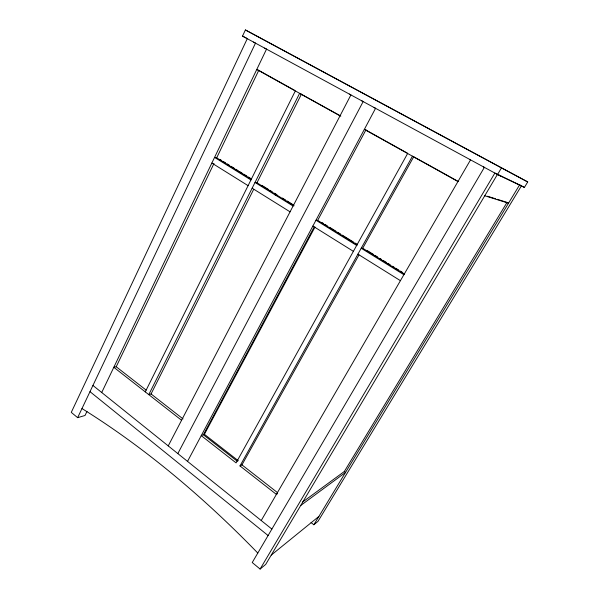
<?xml version="1.0" encoding="UTF-8"?>
<svg xmlns="http://www.w3.org/2000/svg" width="599" height="599" viewBox="0 0 599 599"><rect width="100%" height="100%" fill="white"/><g stroke="black" fill="none" stroke-linecap="round" stroke-linejoin="round"><path stroke-width="0.9" d="M498.39 174.975L242.513 36.105L245.403 29.95L527.726 181.939L524.41 187.405L497.514 174.564L501.475 167.892L527.726 181.939M247.29 38.65L71.274 412.382L77.645 417.668L85.036 415.474L86.975 411.416M77.645 417.668L255.496 43.106L253.482 42.065M101.718 392.502L266.548 49.103L264.586 48.092M181.572 420.266L113.817 367.292L116.213 366.753L213.985 163.46M250.944 179.94L214.569 157.395L216.688 157.837L258.753 70.368L256.776 69.469L340.022 115.839M145.272 391.888L295.322 90.936M340.846 116.086L299.62 93.339L148.777 394.629L151.068 393.955L253.699 189.306M293.076 206.041L255.002 182.455L256.971 182.777L301.432 94.133M168.237 445.896L350.917 94.912L349.307 94.088M177.828 453.593L363.166 101.56L361.616 100.774M187.532 461.38L375.573 108.299L374.083 107.543M314.146 226.991L203.353 434.754L237.354 461.29M356.652 245.433L315.965 220.222L317.68 220.365L365.862 130.013L385.187 140.78M407.627 153.494L236.096 462.885L201.242 435.638L204.401 434.312L315.007 227.043M277.614 493.591L276.394 494.392L239.982 465.925L412.464 156.189L432.448 167.091M239.982 465.925L241.951 464.876L358.988 254.934M403.891 274.701L361.197 248.248L362.717 248.248L413.759 156.691M261.224 520.531L470.537 159.858L469.511 159.356M483.415 166.904L484.374 167.368L252.231 562.528L260.101 569.05L494.871 173.066L518.771 184.514M302.36 502.232L344.328 471.503L507.039 202.38L508.521 203.196L484.756 195.768M313.854 524.754L519.588 184.911L521.452 185.802L318.017 521.325L313.854 524.754L311.061 522.568M260.101 569.05L265.686 564.445L497.499 174.324L500.966 176.203M271.242 555.101L318.893 516.428M300.72 505.481L345.541 472.409L344.328 471.503M274.881 194.765L276.768 195.034M487.496 196.217L495.493 198.741M497.267 199.302L507.039 202.38M366.618 130.327L364.342 129.384L457.958 181.534M242.513 36.105L247.372 38.621M245.403 29.95L501.475 167.892M519.588 184.911L524.41 187.405M258.753 70.368L294.693 90.382M385.996 141.222L407.357 153.127M433.152 167.488L436.671 169.45M437.375 169.839L458.228 181.452M220.103 159.514L221.675 160.487M223.247 161.46L225.606 162.921M227.178 163.894L229.537 165.354M231.109 166.327L234.254 168.274M235.826 169.247L238.185 170.708M239.757 171.681L242.116 173.141M243.688 174.114L246.833 176.061M248.405 177.034L250.771 178.495M261.89 185.376L268.195 189.277M269.775 190.257L272.141 191.717M274.507 193.185L276.865 194.645M282.384 198.059L285.543 200.014M287.116 200.987L293.42 204.895M321.708 222.394L323.288 223.375M324.875 224.355L327.256 225.83M329.63 227.298L335.972 231.229M337.559 232.21L340.726 234.172M342.314 235.152L353.41 242.018M354.997 242.999L357.371 244.467M367.397 250.674L373.679 254.56M375.251 255.533L377.61 256.993M379.961 258.454L381.533 259.419M383.105 260.393L386.243 262.34M387.815 263.305L390.166 264.765M392.525 266.226L394.097 267.199M395.662 268.165L398.807 270.112M400.372 271.085L402.73 272.545M216.688 157.837L251.355 179.296M256.971 182.777L294.102 205.764M317.68 220.365L357.416 244.961M362.717 248.248L404.43 274.072M211.851 163.055L248.098 185.66M252.142 188.183L290.058 211.836M312.858 226.055L353.38 251.333M357.91 254.156L400.424 280.676M204.401 434.312L238.327 460.766M116.213 366.753L146.119 390.091M151.068 393.955L183.024 418.896M241.951 464.876L277.502 492.618M92.935 385.457L271.879 529.082M89.992 391.664L268.09 535.528M81.973 408.548A832.146 456.288 63 0 1 257.795 553.064"/></g></svg>
